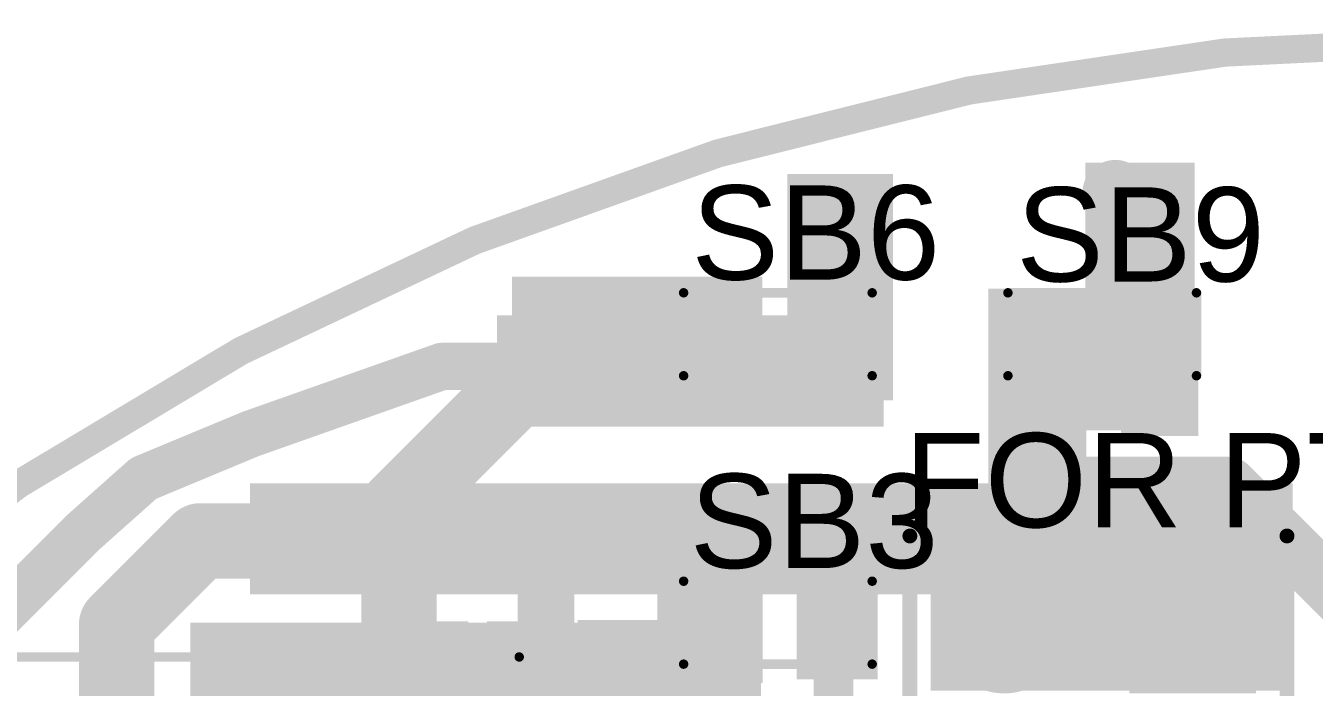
# Model space of a CAD drawing. Header units: millimetres. Extents: x -1.41 to 1.41, y -0.13 to 2.68.
# Drawn here: x -0.773 to -0.09, y 2.334 to 2.685 of the extents above; entities that cross this region are included whole.
import ezdxf

# ---------------------------------------------------------------- set-up
doc = ezdxf.new("R2010")
doc.units = ezdxf.units.MM
doc.header["$MEASUREMENT"] = 0
for name, color, linetype in [('BottomLayer', 5, 'Continuous'), ('BottomPaste', 16, 'Continuous'), ('BottomSolder', 6, 'Continuous'), ('Mechanical2', 216, 'Continuous'), ('MultiLayer', 9, 'Continuous'), ('PadHoleLayer', 156, 'Continuous'), ('TopLayer', 1, 'Continuous'), ('TopOverlay', 2, 'Continuous'), ('TopPaste', 8, 'Continuous'), ('TopSolder', 216, 'Continuous'), ('ViaHoleLayer', 16, 'Continuous')]:
    doc.layers.add(name, color=color, linetype=linetype)
doc.styles.add('Arial', font='', dxfattribs={"height": 0.2})
doc.styles.get('Arial').set_extended_font_data('Arial')

# ---------------------------------------------------------------- blocks, each defined once
blk = doc.blocks.new('C___0603_B_64')
at = {"layer": 'BottomLayer'}
for points in [[(-0.045, -0.0175), (-0.045, 0.0175), (-0.015, 0.0175), (-0.015, -0.0175)], [(0.015, -0.0175), (0.015, 0.0175), (0.045, 0.0175), (0.045, -0.0175)]]:
    blk.add_hatch(color=5, dxfattribs=at).paths.add_polyline_path(points)
at = {"layer": 'BottomPaste'}
for points in [[(-0.045, -0.0175), (-0.045, 0.0175), (-0.015, 0.0175), (-0.015, -0.0175)], [(0.015, -0.0175), (0.015, 0.0175), (0.045, 0.0175), (0.045, -0.0175)]]:
    blk.add_hatch(color=16, dxfattribs=at).paths.add_polyline_path(points)
at = {"layer": 'BottomSolder'}
for points in [[(-0.04736, -0.01986), (-0.04736, 0.01986), (-0.01264, 0.01986), (-0.01264, -0.01986)], [(0.01264, -0.01986), (0.01264, 0.01986), (0.04736, 0.01986), (0.04736, -0.01986)]]:
    blk.add_hatch(color=6, dxfattribs=at).paths.add_polyline_path(points)
blk = doc.blocks.new('C___0603_B_65')
at = {"layer": 'BottomLayer'}
for points in [[(-0.045, -0.0175), (-0.045, 0.0175), (-0.015, 0.0175), (-0.015, -0.0175)], [(0.015, -0.0175), (0.015, 0.0175), (0.045, 0.0175), (0.045, -0.0175)]]:
    blk.add_hatch(color=5, dxfattribs=at).paths.add_polyline_path(points)
at = {"layer": 'BottomPaste'}
for points in [[(-0.045, -0.0175), (-0.045, 0.0175), (-0.015, 0.0175), (-0.015, -0.0175)], [(0.015, -0.0175), (0.015, 0.0175), (0.045, 0.0175), (0.045, -0.0175)]]:
    blk.add_hatch(color=16, dxfattribs=at).paths.add_polyline_path(points)
at = {"layer": 'BottomSolder'}
for points in [[(-0.04736, -0.01986), (-0.04736, 0.01986), (-0.01264, 0.01986), (-0.01264, -0.01986)], [(0.01264, -0.01986), (0.01264, 0.01986), (0.04736, 0.01986), (0.04736, -0.01986)]]:
    blk.add_hatch(color=6, dxfattribs=at).paths.add_polyline_path(points)
blk = doc.blocks.new('MPZ1608S121ATDH5_B_124')
at = {"layer": 'BottomLayer'}
for points in [[(-0.03937, 0.01575), (-0.01575, 0.01575), (-0.01575, -0.01575), (-0.03937, -0.01575)], [(0.01575, 0.01575), (0.03937, 0.01575), (0.03937, -0.01575), (0.01575, -0.01575)]]:
    blk.add_hatch(color=5, dxfattribs=at).paths.add_polyline_path(points)
at = {"layer": 'BottomPaste'}
for points in [[(-0.03937, 0.01575), (-0.01575, 0.01575), (-0.01575, -0.01575), (-0.03937, -0.01575)], [(0.01575, 0.01575), (0.03937, 0.01575), (0.03937, -0.01575), (0.01575, -0.01575)]]:
    blk.add_hatch(color=16, dxfattribs=at).paths.add_polyline_path(points)
at = {"layer": 'BottomSolder'}
for points in [[(-0.04337, 0.01975), (-0.01175, 0.01975), (-0.01175, -0.01975), (-0.04337, -0.01975)], [(0.01175, 0.01975), (0.04337, 0.01975), (0.04337, -0.01975), (0.01175, -0.01975)]]:
    blk.add_hatch(color=6, dxfattribs=at).paths.add_polyline_path(points)
blk = doc.blocks.new('HDR1X2_134')
at = {"layer": 'BottomLayer'}
blk.add_hatch(color=5, dxfattribs=at).paths.add_polyline_path([(-0.02953, 0.02953), (0.02953, 0.02953), (0.02953, -0.02953), (-0.02953, -0.02953)])
h = blk.add_hatch(color=5, dxfattribs=at)
edge = h.paths.add_edge_path()
edge.add_arc((0.1, 0), 0.02953, 0, 360)
at = {"layer": 'BottomSolder'}
blk.add_hatch(color=6, dxfattribs=at).paths.add_polyline_path([(-0.03353, 0.03353), (0.03353, 0.03353), (0.03353, -0.03353), (-0.03353, -0.03353)])
h = blk.add_hatch(color=6, dxfattribs=at)
edge = h.paths.add_edge_path()
edge.add_arc((0.1, 0), 0.03353, 0, 360)
at = {"layer": 'MultiLayer'}
blk.add_hatch(color=9, dxfattribs=at).paths.add_polyline_path([(-0.02953, 0.02953), (0.02953, 0.02953), (0.02953, -0.02953), (-0.02953, -0.02953)])
h = blk.add_hatch(color=9, dxfattribs=at)
edge = h.paths.add_edge_path()
edge.add_arc((0.1, 0), 0.02953, 0, 360)
at = {"layer": 'PadHoleLayer'}
h = blk.add_hatch(color=156, dxfattribs=at)
edge = h.paths.add_edge_path()
edge.add_arc((0, 0), 0.01772, 0, 360)
h = blk.add_hatch(color=156, dxfattribs=at)
edge = h.paths.add_edge_path()
edge.add_arc((0.1, 0), 0.01772, 0, 360)
at = {"layer": 'TopLayer'}
blk.add_hatch(color=1, dxfattribs=at).paths.add_polyline_path([(-0.02953, 0.02953), (0.02953, 0.02953), (0.02953, -0.02953), (-0.02953, -0.02953)])
h = blk.add_hatch(color=1, dxfattribs=at)
edge = h.paths.add_edge_path()
edge.add_arc((0.1, 0), 0.02953, 0, 360)
at = {"layer": 'TopSolder'}
blk.add_hatch(color=216, dxfattribs=at).paths.add_polyline_path([(-0.03353, 0.03353), (0.03353, 0.03353), (0.03353, -0.03353), (-0.03353, -0.03353)])
h = blk.add_hatch(color=216, dxfattribs=at)
edge = h.paths.add_edge_path()
edge.add_arc((0.1, 0), 0.03353, 0, 360)
at = {"layer": 'TopOverlay', "const_width": 0.00787}
for points in [[(0.15, 0.05), (-0.05, 0.05)], [(-0.05, 0.05), (-0.05, -0.05)], [(0.15, 0.05), (0.15, -0.05)], [(0.15, -0.05), (-0.05, -0.05)]]:
    blk.add_lwpolyline(points, dxfattribs=at)
at = {"layer": 'TopOverlay', "const_width": 0.00394}
for points in [[(-0.05197, 0.05, 1), (-0.04803, 0.05, 1)], [(-0.05197, 0.05, 1), (-0.04803, 0.05, 1)], [(0.14803, 0.05, 1), (0.15197, 0.05, 1)], [(0.14803, 0.05, 1), (0.15197, 0.05, 1)], [(-0.05197, -0.05, 1), (-0.04803, -0.05, 1)], [(-0.05197, -0.05, 1), (-0.04803, -0.05, 1)], [(0.14803, -0.05, 1), (0.15197, -0.05, 1)], [(0.14803, -0.05, 1), (0.15197, -0.05, 1)]]:
    blk.add_lwpolyline(points, format="xyb", close=True, dxfattribs=at)
blk = doc.blocks.new('R__0603_B_152')
at = {"layer": 'BottomLayer'}
for points in [[(-0.045, -0.0175), (-0.045, 0.0175), (-0.015, 0.0175), (-0.015, -0.0175)], [(0.015, -0.0175), (0.015, 0.0175), (0.045, 0.0175), (0.045, -0.0175)]]:
    blk.add_hatch(color=5, dxfattribs=at).paths.add_polyline_path(points)
at = {"layer": 'BottomPaste'}
for points in [[(-0.045, -0.0175), (-0.045, 0.0175), (-0.015, 0.0175), (-0.015, -0.0175)], [(0.015, -0.0175), (0.015, 0.0175), (0.045, 0.0175), (0.045, -0.0175)]]:
    blk.add_hatch(color=16, dxfattribs=at).paths.add_polyline_path(points)
at = {"layer": 'BottomSolder'}
for points in [[(-0.049, -0.0215), (-0.049, 0.0215), (-0.011, 0.0215), (-0.011, -0.0215)], [(0.011, -0.0215), (0.011, 0.0215), (0.049, 0.0215), (0.049, -0.0215)]]:
    blk.add_hatch(color=6, dxfattribs=at).paths.add_polyline_path(points)
blk = doc.blocks.new('S______B______161')
at = {"layer": 'TopLayer'}
for points in [[(-0.045, -0.0175), (-0.045, 0.0175), (-0.015, 0.0175), (-0.015, -0.0175)], [(0.015, -0.0175), (0.015, 0.0175), (0.045, 0.0175), (0.045, -0.0175)]]:
    blk.add_hatch(color=1, dxfattribs=at).paths.add_polyline_path(points)
at = {"layer": 'TopPaste'}
for points in [[(-0.045, -0.0175), (-0.045, 0.0175), (-0.015, 0.0175), (-0.015, -0.0175)], [(0.015, -0.0175), (0.015, 0.0175), (0.045, 0.0175), (0.045, -0.0175)]]:
    blk.add_hatch(color=8, dxfattribs=at).paths.add_polyline_path(points)
at = {"layer": 'TopSolder'}
for points in [[(-0.049, -0.0215), (-0.049, 0.0215), (-0.011, 0.0215), (-0.011, -0.0215)], [(0.011, -0.0215), (0.011, 0.0215), (0.049, 0.0215), (0.049, -0.0215)]]:
    blk.add_hatch(color=216, dxfattribs=at).paths.add_polyline_path(points)
at = {"layer": 'TopOverlay', "const_width": 0.005}
for points in [[(-0.05, 0.022), (0.05, 0.022)], [(-0.05, -0.022), (-0.05, 0.022)], [(0.05, -0.022), (0.05, 0.022)], [(-0.05, -0.022), (0.05, -0.022)]]:
    blk.add_lwpolyline(points, dxfattribs=at)
at = {"layer": 'TopOverlay', "const_width": 0.0025}
for points in [[(-0.05125, 0.022, 1), (-0.04875, 0.022, 1)], [(-0.05125, 0.022, 1), (-0.04875, 0.022, 1)], [(0.04875, 0.022, 1), (0.05125, 0.022, 1)], [(0.04875, 0.022, 1), (0.05125, 0.022, 1)], [(-0.05125, -0.022, 1), (-0.04875, -0.022, 1)], [(-0.05125, -0.022, 1), (-0.04875, -0.022, 1)], [(0.04875, -0.022, 1), (0.05125, -0.022, 1)], [(0.04875, -0.022, 1), (0.05125, -0.022, 1)]]:
    blk.add_lwpolyline(points, format="xyb", close=True, dxfattribs=at)
blk = doc.blocks.new('S______B______163')
at = {"layer": 'TopLayer'}
for points in [[(-0.045, -0.0175), (-0.045, 0.0175), (-0.015, 0.0175), (-0.015, -0.0175)], [(0.015, -0.0175), (0.015, 0.0175), (0.045, 0.0175), (0.045, -0.0175)]]:
    blk.add_hatch(color=1, dxfattribs=at).paths.add_polyline_path(points)
at = {"layer": 'TopPaste'}
for points in [[(-0.045, -0.0175), (-0.045, 0.0175), (-0.015, 0.0175), (-0.015, -0.0175)], [(0.015, -0.0175), (0.015, 0.0175), (0.045, 0.0175), (0.045, -0.0175)]]:
    blk.add_hatch(color=8, dxfattribs=at).paths.add_polyline_path(points)
at = {"layer": 'TopSolder'}
for points in [[(-0.049, -0.0215), (-0.049, 0.0215), (-0.011, 0.0215), (-0.011, -0.0215)], [(0.011, -0.0215), (0.011, 0.0215), (0.049, 0.0215), (0.049, -0.0215)]]:
    blk.add_hatch(color=216, dxfattribs=at).paths.add_polyline_path(points)
at = {"layer": 'TopOverlay', "const_width": 0.005}
for points in [[(-0.05, 0.022), (0.05, 0.022)], [(-0.05, -0.022), (-0.05, 0.022)], [(0.05, -0.022), (0.05, 0.022)], [(-0.05, -0.022), (0.05, -0.022)]]:
    blk.add_lwpolyline(points, dxfattribs=at)
at = {"layer": 'TopOverlay', "const_width": 0.0025}
for points in [[(-0.05125, 0.022, 1), (-0.04875, 0.022, 1)], [(-0.05125, 0.022, 1), (-0.04875, 0.022, 1)], [(0.04875, 0.022, 1), (0.05125, 0.022, 1)], [(0.04875, 0.022, 1), (0.05125, 0.022, 1)], [(-0.05125, -0.022, 1), (-0.04875, -0.022, 1)], [(-0.05125, -0.022, 1), (-0.04875, -0.022, 1)], [(0.04875, -0.022, 1), (0.05125, -0.022, 1)], [(0.04875, -0.022, 1), (0.05125, -0.022, 1)]]:
    blk.add_lwpolyline(points, format="xyb", close=True, dxfattribs=at)
blk = doc.blocks.new('S______B______165')
at = {"layer": 'TopLayer'}
for points in [[(-0.045, -0.0175), (-0.045, 0.0175), (-0.015, 0.0175), (-0.015, -0.0175)], [(0.015, -0.0175), (0.015, 0.0175), (0.045, 0.0175), (0.045, -0.0175)]]:
    blk.add_hatch(color=1, dxfattribs=at).paths.add_polyline_path(points)
at = {"layer": 'TopPaste'}
for points in [[(-0.045, -0.0175), (-0.045, 0.0175), (-0.015, 0.0175), (-0.015, -0.0175)], [(0.015, -0.0175), (0.015, 0.0175), (0.045, 0.0175), (0.045, -0.0175)]]:
    blk.add_hatch(color=8, dxfattribs=at).paths.add_polyline_path(points)
at = {"layer": 'TopSolder'}
for points in [[(-0.049, -0.0215), (-0.049, 0.0215), (-0.011, 0.0215), (-0.011, -0.0215)], [(0.011, -0.0215), (0.011, 0.0215), (0.049, 0.0215), (0.049, -0.0215)]]:
    blk.add_hatch(color=216, dxfattribs=at).paths.add_polyline_path(points)
at = {"layer": 'TopOverlay', "const_width": 0.005}
for points in [[(-0.05, -0.022), (-0.05, 0.022)], [(-0.05, 0.022), (0.05, 0.022)], [(0.05, -0.022), (0.05, 0.022)], [(-0.05, -0.022), (0.05, -0.022)]]:
    blk.add_lwpolyline(points, dxfattribs=at)
at = {"layer": 'TopOverlay', "const_width": 0.0025}
for points in [[(-0.05125, 0.022, 1), (-0.04875, 0.022, 1)], [(-0.05125, 0.022, 1), (-0.04875, 0.022, 1)], [(0.04875, 0.022, 1), (0.05125, 0.022, 1)], [(0.04875, 0.022, 1), (0.05125, 0.022, 1)], [(-0.05125, -0.022, 1), (-0.04875, -0.022, 1)], [(-0.05125, -0.022, 1), (-0.04875, -0.022, 1)], [(0.04875, -0.022, 1), (0.05125, -0.022, 1)], [(0.04875, -0.022, 1), (0.05125, -0.022, 1)]]:
    blk.add_lwpolyline(points, format="xyb", close=True, dxfattribs=at)
blk = doc.blocks.new('750314597_167')
at = {"layer": 'TopLayer'}
for points in [[(-0.25512, 0.12146), (-0.20394, 0.12146), (-0.20394, 0.07539), (-0.25512, 0.07539)], [(0.20394, 0.12146), (0.25512, 0.12146), (0.25512, 0.07539), (0.20394, 0.07539)], [(-0.25512, 0.02303), (-0.20394, 0.02303), (-0.20394, -0.02303), (-0.25512, -0.02303)], [(0.20394, 0.02303), (0.25512, 0.02303), (0.25512, -0.02303), (0.20394, -0.02303)], [(-0.25512, -0.07539), (-0.20394, -0.07539), (-0.20394, -0.12146), (-0.25512, -0.12146)], [(0.20394, -0.07539), (0.25512, -0.07539), (0.25512, -0.12146), (0.20394, -0.12146)]]:
    blk.add_hatch(color=1, dxfattribs=at).paths.add_polyline_path(points)
at = {"layer": 'TopPaste'}
for points in [[(-0.25512, 0.12146), (-0.20394, 0.12146), (-0.20394, 0.07539), (-0.25512, 0.07539)], [(0.20394, 0.12146), (0.25512, 0.12146), (0.25512, 0.07539), (0.20394, 0.07539)], [(-0.25512, 0.02303), (-0.20394, 0.02303), (-0.20394, -0.02303), (-0.25512, -0.02303)], [(0.20394, 0.02303), (0.25512, 0.02303), (0.25512, -0.02303), (0.20394, -0.02303)], [(-0.25512, -0.07539), (-0.20394, -0.07539), (-0.20394, -0.12146), (-0.25512, -0.12146)], [(0.20394, -0.07539), (0.25512, -0.07539), (0.25512, -0.12146), (0.20394, -0.12146)]]:
    blk.add_hatch(color=8, dxfattribs=at).paths.add_polyline_path(points)
at = {"layer": 'TopSolder'}
for points in [[(-0.25912, 0.12546), (-0.19994, 0.12546), (-0.19994, 0.07139), (-0.25912, 0.07139)], [(0.19994, 0.12546), (0.25912, 0.12546), (0.25912, 0.07139), (0.19994, 0.07139)], [(-0.25912, 0.02703), (-0.19994, 0.02703), (-0.19994, -0.02703), (-0.25912, -0.02703)], [(0.19994, 0.02703), (0.25912, 0.02703), (0.25912, -0.02703), (0.19994, -0.02703)], [(-0.25912, -0.07139), (-0.19994, -0.07139), (-0.19994, -0.12546), (-0.25912, -0.12546)], [(0.19994, -0.07139), (0.25912, -0.07139), (0.25912, -0.12546), (0.19994, -0.12546)]]:
    blk.add_hatch(color=216, dxfattribs=at).paths.add_polyline_path(points)
at = {"layer": 'TopOverlay', "const_width": 0.005}
for points in [[(0.163, 0.194), (-0.155, 0.194)], [(0.163, -0.194), (-0.155, -0.194)]]:
    blk.add_lwpolyline(points, dxfattribs=at)
at = {"layer": 'TopOverlay'}
for points, const_width in [([(-0.15625, 0.194, 1), (-0.15375, 0.194, 1)], 0.0025), ([(0.16175, 0.194, 1), (0.16425, 0.194, 1)], 0.0025), ([(0.228, 0.138, 1), (0.218, 0.138, 1)], 0.01), ([(0.2155, 0.138, 1), (0.2205, 0.138, 1)], 0.005), ([(0.2255, 0.138, 1), (0.2305, 0.138, 1)], 0.005), ([(-0.15625, -0.194, 1), (-0.15375, -0.194, 1)], 0.0025), ([(0.16175, -0.194, 1), (0.16425, -0.194, 1)], 0.0025)]:
    blk.add_lwpolyline(points, format="xyb", close=True, dxfattribs=dict(at, const_width=const_width))

msp = doc.modelspace()

# ---------------------------------------------------------------- hatches: boundary and pattern name
at = {"layer": 'BottomLayer'}
for points in [[(-0.211, 2.47), (-0.153, 2.47), (-0.153, 2.612), (-0.211, 2.612)], [(-0.368, 2.543), (-0.317, 2.543), (-0.317, 2.605), (-0.368, 2.605)], [(-0.523, 2.472), (-0.31788, 2.472), (-0.31788, 2.53105), (-0.523, 2.53105)], [(-0.369, 2.486), (-0.323, 2.486), (-0.323, 2.523), (-0.369, 2.523)], [(-0.654, 2.383), (-0.101, 2.383), (-0.101, 2.442), (-0.654, 2.442)], [(-0.293, 2.332), (-0.101, 2.332), (-0.101, 2.396), (-0.293, 2.396)], [(-0.68571, 2.221), (-0.535, 2.221), (-0.535, 2.368), (-0.68571, 2.368)], [(-0.558, 2.325), (-0.383, 2.325), (-0.383, 2.368), (-0.558, 2.368)]]:
    msp.add_hatch(color=5, dxfattribs=at).paths.add_polyline_path(points)
h = msp.add_hatch(color=5, dxfattribs=at)
edge = h.paths.add_edge_path()
edge.add_arc((-0.195, 2.596), 0.01181, 0, 360)
h = msp.add_hatch(color=5, dxfattribs=at)
edge = h.paths.add_edge_path()
edge.add_arc((-0.35426, 2.59011), 0.01181, 0, 360)
h = msp.add_hatch(color=5, dxfattribs=at)
edge = h.paths.add_edge_path()
edge.add_arc((-0.328, 2.59), 0.01181, 0, 360)
h = msp.add_hatch(color=5, dxfattribs=at)
edge = h.paths.add_edge_path()
edge.add_arc((-0.172, 2.484), 0.01181, 0, 360)
h = msp.add_hatch(color=5, dxfattribs=at)
edge = h.paths.add_edge_path()
edge.add_arc((-0.497, 2.42), 0.01181, 0, 360)
h = msp.add_hatch(color=5, dxfattribs=at)
edge = h.paths.add_edge_path()
edge.add_arc((-0.66348, 2.35384), 0.01181, 0, 360)
h = msp.add_hatch(color=5, dxfattribs=at)
edge = h.paths.add_edge_path()
edge.add_arc((-0.63227, 2.35384), 0.01181, 0, 360)
h = msp.add_hatch(color=5, dxfattribs=at)
edge = h.paths.add_edge_path()
edge.add_arc((-0.42557, 2.347), 0.01181, 0, 360)
h = msp.add_hatch(color=5, dxfattribs=at)
edge = h.paths.add_edge_path()
edge.add_arc((-0.399, 2.347), 0.01181, 0, 360)
h = msp.add_hatch(color=5, dxfattribs=at)
edge = h.paths.add_edge_path()
edge.add_arc((-0.66348, 2.32727), 0.01181, 0, 360)
h = msp.add_hatch(color=5, dxfattribs=at)
edge = h.paths.add_edge_path()
edge.add_arc((-0.63227, 2.32727), 0.01181, 0, 360)
at = {"layer": 'BottomSolder'}
h = msp.add_hatch(color=6, dxfattribs=at)
edge = h.paths.add_edge_path()
edge.add_arc((-0.195, 2.596), 0.00591, 0, 360)
h = msp.add_hatch(color=6, dxfattribs=at)
edge = h.paths.add_edge_path()
edge.add_arc((-0.35426, 2.59011), 0.00591, 0, 360)
h = msp.add_hatch(color=6, dxfattribs=at)
edge = h.paths.add_edge_path()
edge.add_arc((-0.328, 2.59), 0.00591, 0, 360)
h = msp.add_hatch(color=6, dxfattribs=at)
edge = h.paths.add_edge_path()
edge.add_arc((-0.172, 2.484), 0.00591, 0, 360)
h = msp.add_hatch(color=6, dxfattribs=at)
edge = h.paths.add_edge_path()
edge.add_arc((-0.497, 2.42), 0.00591, 0, 360)
h = msp.add_hatch(color=6, dxfattribs=at)
edge = h.paths.add_edge_path()
edge.add_arc((-0.66348, 2.35384), 0.00591, 0, 360)
h = msp.add_hatch(color=6, dxfattribs=at)
edge = h.paths.add_edge_path()
edge.add_arc((-0.63227, 2.35384), 0.00591, 0, 360)
h = msp.add_hatch(color=6, dxfattribs=at)
edge = h.paths.add_edge_path()
edge.add_arc((-0.42557, 2.347), 0.00591, 0, 360)
h = msp.add_hatch(color=6, dxfattribs=at)
edge = h.paths.add_edge_path()
edge.add_arc((-0.399, 2.347), 0.00591, 0, 360)
at = {"layer": 'TopLayer'}
for points in [[(-0.369, 2.486), (-0.313, 2.486), (-0.313, 2.606), (-0.369, 2.606)], [(-0.38227, 2.55155), (-0.515, 2.55155), (-0.515, 2.486), (-0.38227, 2.486)], [(-0.426, 2.493), (-0.385, 2.493), (-0.385, 2.545), (-0.426, 2.545)], [(-0.21045, 2.423), (-0.21045, 2.54527), (-0.26245, 2.54527), (-0.26245, 2.423)], [(-0.256, 2.493), (-0.213, 2.493), (-0.213, 2.542), (-0.256, 2.542)], [(-0.192, 2.467), (-0.151, 2.467), (-0.151, 2.542), (-0.192, 2.542)], [(-0.438, 2.336), (-0.382, 2.336), (-0.382, 2.392), (-0.438, 2.392)], [(-0.364, 2.338), (-0.321, 2.338), (-0.321, 2.393), (-0.364, 2.393)], [(-0.68571, 2.231), (-0.611, 2.231), (-0.611, 2.368), (-0.68571, 2.368)], [(-0.355, 2.129), (-0.334, 2.129), (-0.334, 2.353), (-0.355, 2.353)]]:
    msp.add_hatch(color=1, dxfattribs=at).paths.add_polyline_path(points)
h = msp.add_hatch(color=1, dxfattribs=at)
edge = h.paths.add_edge_path()
edge.add_arc((-0.195, 2.596), 0.01181, 0, 360)
h = msp.add_hatch(color=1, dxfattribs=at)
edge = h.paths.add_edge_path()
edge.add_arc((-0.35426, 2.59011), 0.01181, 0, 360)
h = msp.add_hatch(color=1, dxfattribs=at)
edge = h.paths.add_edge_path()
edge.add_arc((-0.328, 2.59), 0.01181, 0, 360)
h = msp.add_hatch(color=1, dxfattribs=at)
edge = h.paths.add_edge_path()
edge.add_arc((-0.172, 2.484), 0.01181, 0, 360)
h = msp.add_hatch(color=1, dxfattribs=at)
edge = h.paths.add_edge_path()
edge.add_arc((-0.497, 2.42), 0.01181, 0, 360)
h = msp.add_hatch(color=1, dxfattribs=at)
edge = h.paths.add_edge_path()
edge.add_arc((-0.66348, 2.35384), 0.01181, 0, 360)
h = msp.add_hatch(color=1, dxfattribs=at)
edge = h.paths.add_edge_path()
edge.add_arc((-0.63227, 2.35384), 0.01181, 0, 360)
h = msp.add_hatch(color=1, dxfattribs=at)
edge = h.paths.add_edge_path()
edge.add_arc((-0.42557, 2.347), 0.01181, 0, 360)
h = msp.add_hatch(color=1, dxfattribs=at)
edge = h.paths.add_edge_path()
edge.add_arc((-0.399, 2.347), 0.01181, 0, 360)
h = msp.add_hatch(color=1, dxfattribs=at)
edge = h.paths.add_edge_path()
edge.add_arc((-0.66348, 2.32727), 0.01181, 0, 360)
h = msp.add_hatch(color=1, dxfattribs=at)
edge = h.paths.add_edge_path()
edge.add_arc((-0.63227, 2.32727), 0.01181, 0, 360)
at = {"layer": 'TopSolder'}
h = msp.add_hatch(color=216, dxfattribs=at)
edge = h.paths.add_edge_path()
edge.add_arc((-0.195, 2.596), 0.00591, 0, 360)
h = msp.add_hatch(color=216, dxfattribs=at)
edge = h.paths.add_edge_path()
edge.add_arc((-0.35426, 2.59011), 0.00591, 0, 360)
h = msp.add_hatch(color=216, dxfattribs=at)
edge = h.paths.add_edge_path()
edge.add_arc((-0.328, 2.59), 0.00591, 0, 360)
h = msp.add_hatch(color=216, dxfattribs=at)
edge = h.paths.add_edge_path()
edge.add_arc((-0.172, 2.484), 0.00591, 0, 360)
h = msp.add_hatch(color=216, dxfattribs=at)
edge = h.paths.add_edge_path()
edge.add_arc((-0.497, 2.42), 0.00591, 0, 360)
h = msp.add_hatch(color=216, dxfattribs=at)
edge = h.paths.add_edge_path()
edge.add_arc((-0.66348, 2.35384), 0.00591, 0, 360)
h = msp.add_hatch(color=216, dxfattribs=at)
edge = h.paths.add_edge_path()
edge.add_arc((-0.63227, 2.35384), 0.00591, 0, 360)
h = msp.add_hatch(color=216, dxfattribs=at)
edge = h.paths.add_edge_path()
edge.add_arc((-0.42557, 2.347), 0.00591, 0, 360)
h = msp.add_hatch(color=216, dxfattribs=at)
edge = h.paths.add_edge_path()
edge.add_arc((-0.399, 2.347), 0.00591, 0, 360)
at = {"layer": 'ViaHoleLayer'}
h = msp.add_hatch(color=16, dxfattribs=at)
edge = h.paths.add_edge_path()
edge.add_arc((-0.195, 2.596), 0.00591, 0, 360)
h = msp.add_hatch(color=16, dxfattribs=at)
edge = h.paths.add_edge_path()
edge.add_arc((-0.35426, 2.59011), 0.00591, 0, 360)
h = msp.add_hatch(color=16, dxfattribs=at)
edge = h.paths.add_edge_path()
edge.add_arc((-0.328, 2.59), 0.00591, 0, 360)
h = msp.add_hatch(color=16, dxfattribs=at)
edge = h.paths.add_edge_path()
edge.add_arc((-0.172, 2.484), 0.00591, 0, 360)
h = msp.add_hatch(color=16, dxfattribs=at)
edge = h.paths.add_edge_path()
edge.add_arc((-0.497, 2.42), 0.00591, 0, 360)
h = msp.add_hatch(color=16, dxfattribs=at)
edge = h.paths.add_edge_path()
edge.add_arc((-0.66348, 2.35384), 0.00591, 0, 360)
h = msp.add_hatch(color=16, dxfattribs=at)
edge = h.paths.add_edge_path()
edge.add_arc((-0.63227, 2.35384), 0.00591, 0, 360)
h = msp.add_hatch(color=16, dxfattribs=at)
edge = h.paths.add_edge_path()
edge.add_arc((-0.42557, 2.347), 0.00591, 0, 360)
h = msp.add_hatch(color=16, dxfattribs=at)
edge = h.paths.add_edge_path()
edge.add_arc((-0.399, 2.347), 0.00591, 0, 360)

# ---------------------------------------------------------------- linework, layer by layer
at = {"layer": 'BottomLayer'}
for points, const_width in [([(-0.34131, 2.57969), (-0.331, 2.59)], 0.022), ([(-0.34131, 2.55976), (-0.34131, 2.57969)], 0.022), ([(-0.34383, 2.55895), (-0.34212, 2.55895)], 0.022), ([(-0.34212, 2.55895), (-0.34131, 2.55976)], 0.022), ([(-0.65343, 2.4682), (-0.55209, 2.504)], 0.025), ([(-0.55209, 2.504), (-0.34383, 2.504)], 0.025), ([(-0.34383, 2.504), (-0.34286, 2.50302)], 0.022), ([(-0.71036, 2.44452), (-0.65343, 2.4682)], 0.025), ([(-0.74217, 2.4162), (-0.71036, 2.44452)], 0.025), ([(-0.8, 2.35837), (-0.74217, 2.4162)], 0.025), ([(-0.72471, 2.36718), (-0.68053, 2.41137)], 0.04), ([(-0.68053, 2.41137), (-0.558, 2.41137)], 0.04), ([(-0.72471, 2.19037), (-0.72471, 2.36718)], 0.04)]:
    msp.add_lwpolyline(points, dxfattribs=dict(at, const_width=const_width))
for points, const_width in [([(-0.3365, 2.59, 1), (-0.3255, 2.59, 1)], 0.011), ([(-0.34681, 2.57969, 1), (-0.33581, 2.57969, 1)], 0.011), ([(-0.34681, 2.57969, 1), (-0.33581, 2.57969, 1)], 0.011), ([(-0.34933, 2.55895, 1), (-0.33833, 2.55895, 1)], 0.011), ([(-0.34762, 2.55895, 1), (-0.33662, 2.55895, 1)], 0.011), ([(-0.34762, 2.55895, 1), (-0.33662, 2.55895, 1)], 0.011), ([(-0.34681, 2.55976, 1), (-0.33581, 2.55976, 1)], 0.011), ([(-0.34681, 2.55976, 1), (-0.33581, 2.55976, 1)], 0.011), ([(-0.55834, 2.504, 1), (-0.54584, 2.504, 1)], 0.0125), ([(-0.55834, 2.504, 1), (-0.54584, 2.504, 1)], 0.0125), ([(-0.35008, 2.504, 1), (-0.33758, 2.504, 1)], 0.0125), ([(-0.34933, 2.504, 1), (-0.33833, 2.504, 1)], 0.011), ([(-0.34836, 2.50302, 1), (-0.33736, 2.50302, 1)], 0.011), ([(-0.65968, 2.4682, 1), (-0.64718, 2.4682, 1)], 0.0125), ([(-0.65968, 2.4682, 1), (-0.64718, 2.4682, 1)], 0.0125), ([(-0.71661, 2.44452, 1), (-0.70411, 2.44452, 1)], 0.0125), ([(-0.71661, 2.44452, 1), (-0.70411, 2.44452, 1)], 0.0125), ([(-0.74842, 2.4162, 1), (-0.73592, 2.4162, 1)], 0.0125), ([(-0.74842, 2.4162, 1), (-0.73592, 2.4162, 1)], 0.0125), ([(-0.69053, 2.41137, 1), (-0.67053, 2.41137, 1)], 0.02), ([(-0.69053, 2.41137, 1), (-0.67053, 2.41137, 1)], 0.02), ([(-0.568, 2.41137, 1), (-0.548, 2.41137, 1)], 0.02), ([(-0.73471, 2.36718, 1), (-0.71471, 2.36718, 1)], 0.02), ([(-0.73471, 2.36718, 1), (-0.71471, 2.36718, 1)], 0.02)]:
    msp.add_lwpolyline(points, format="xyb", close=True, dxfattribs=dict(at, const_width=const_width))
at = {"layer": 'Mechanical2', "const_width": 0.015}
msp.add_lwpolyline([(1.39764, 1.27953, 1), (-1.39764, 1.27953, 1)], format="xyb", close=True, dxfattribs=at)
at = {"layer": 'TopLayer'}
for points, const_width in [([(-0.195, 2.596), (-0.172, 2.573)], 0.035), ([(-0.344, 2.577), (-0.331, 2.59)], 0.025), ([(-0.172, 2.521), (-0.172, 2.573)], 0.035), ([(-0.575, 2.43), (-0.489, 2.516)], 0.04), ([(-0.489, 2.516), (-0.406, 2.516)], 0.04), ([(-0.345, 2.521), (-0.344, 2.522)], 0.025), ([(-0.232, 2.50971), (-0.232, 2.5185)], 0.03), ([(-0.2345, 2.50721), (-0.232, 2.50971)], 0.03), ([(-0.172, 2.484), (-0.172, 2.487)], 0.03), ([(-0.225, 2.441), (-0.135, 2.441)], 0.03), ([(-0.135, 2.441), (-0.074, 2.38)], 0.03), ([(-0.575, 1.827), (-0.575, 2.43)], 0.04), ([(-0.497, 2.361), (-0.497, 2.42)], 0.03), ([(-0.497, 2.361), (-0.449, 2.313)], 0.03)]:
    msp.add_lwpolyline(points, dxfattribs=dict(at, const_width=const_width))
for points, const_width in [([(-0.20375, 2.596, 1), (-0.18625, 2.596, 1)], 0.0175), ([(-0.33725, 2.59, 1), (-0.32475, 2.59, 1)], 0.0125), ([(-0.18075, 2.573, 1), (-0.16325, 2.573, 1)], 0.0175), ([(-0.18075, 2.573, 1), (-0.16325, 2.573, 1)], 0.0175), ([(-0.35025, 2.577, 1), (-0.33775, 2.577, 1)], 0.0125), ([(-0.499, 2.516, 1), (-0.479, 2.516, 1)], 0.02), ([(-0.499, 2.516, 1), (-0.479, 2.516, 1)], 0.02), ([(-0.416, 2.516, 1), (-0.396, 2.516, 1)], 0.02), ([(-0.18075, 2.521, 1), (-0.16325, 2.521, 1)], 0.0175), ([(-0.35125, 2.521, 1), (-0.33875, 2.521, 1)], 0.0125), ([(-0.35025, 2.522, 1), (-0.33775, 2.522, 1)], 0.0125), ([(-0.2395, 2.5185, 1), (-0.2245, 2.5185, 1)], 0.015), ([(-0.242, 2.50721, 1), (-0.227, 2.50721, 1)], 0.015), ([(-0.2395, 2.50971, 1), (-0.2245, 2.50971, 1)], 0.015), ([(-0.2395, 2.50971, 1), (-0.2245, 2.50971, 1)], 0.015), ([(-0.1795, 2.487, 1), (-0.1645, 2.487, 1)], 0.015), ([(-0.1795, 2.484, 1), (-0.1645, 2.484, 1)], 0.015), ([(-0.2325, 2.441, 1), (-0.2175, 2.441, 1)], 0.015), ([(-0.1425, 2.441, 1), (-0.1275, 2.441, 1)], 0.015), ([(-0.1425, 2.441, 1), (-0.1275, 2.441, 1)], 0.015), ([(-0.585, 2.43, 1), (-0.565, 2.43, 1)], 0.02), ([(-0.585, 2.43, 1), (-0.565, 2.43, 1)], 0.02), ([(-0.5045, 2.42, 1), (-0.4895, 2.42, 1)], 0.015), ([(-0.5045, 2.361, 1), (-0.4895, 2.361, 1)], 0.015), ([(-0.5045, 2.361, 1), (-0.4895, 2.361, 1)], 0.015)]:
    msp.add_lwpolyline(points, format="xyb", close=True, dxfattribs=dict(at, const_width=const_width))

# ---------------------------------------------------------------- block references
for name, p, rotation in [('MPZ1608S121ATDH5_B_124', (-0.34383, 2.53139), 270), ('C___0603_B_65', (-0.558, 2.38137), 90), ('C___0603_B_64', (-0.50836, 2.38137), 90), ('R__0603_B_152', (-0.45871, 2.38037), 270), ('HDR1X2_134', (-0.154, 2.364), 180), ('750314597_167', (-0.66619, 2.1558), 180)]:
    msp.add_blockref(name, p, dxfattribs=dict(rotation=rotation))
for name, p in [('S______B______163', (-0.374, 2.521)), ('S______B______165', (-0.202, 2.521)), ('S______B______161', (-0.374, 2.368))]:
    msp.add_blockref(name, p)

# ---------------------------------------------------------------- texts
at = {"layer": 'TopOverlay', "style": 'Arial'}
for s, p in [('SB6', (-0.41994, 2.54999)), ('SB9', (-0.2477, 2.54899)), ('SB3', (-0.4208, 2.39699))]:
    msp.add_text(s, height=0.05, dxfattribs=at).set_placement(p)
msp.add_text('FOR PT100', height=0.05, rotation=360, dxfattribs=at).set_placement((-0.307, 2.41859))

doc.saveas('drawing.dxf')
